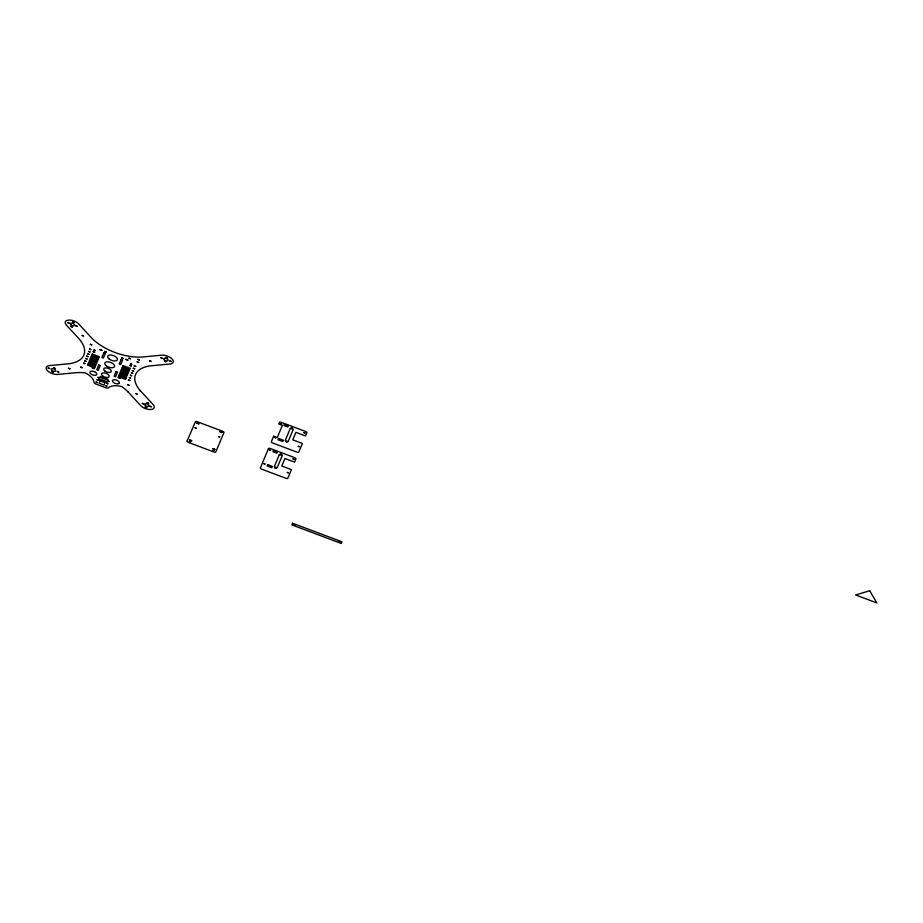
<?xml version="1.0" encoding="UTF-8"?>
<svg xmlns="http://www.w3.org/2000/svg" width="923" height="923" viewBox="0 0 923 923"><rect width="100%" height="100%" fill="white"/><g stroke="black" fill="none" stroke-linecap="round" stroke-linejoin="round"><path stroke-width="1.38" d="M190.576 441.748L189.353 441.413L190.553 441.829M218.67 436.764L219.87 437.052L218.693 436.567M264.947 463.969L263.724 463.588L264.924 464.038M293.029 458.973L294.241 459.262L293.099 458.754M298.291 446.409L299.502 446.697L298.302 446.247M128.043 391.883L127.351 391.202A40.462 19.983 19.9 0 0 121.824 386.587L121.79 386.564A15.333 7.58 19.9 0 0 108.522 387.764A2.734 1.35 19.9 0 1 105.683 387.729L96.061 384.118A2.734 1.35 19.9 0 1 93.973 382.295A15.287 7.546 19.9 0 0 85.17 372.823A40.462 19.983 19.9 0 0 76.817 372.638L56.765 374.496A7.776 3.842 19.9 0 1 47.246 370.446A7.776 3.842 19.9 0 1 49.023 365.623L68.66 363.812A40.462 19.983 19.9 0 0 79.69 339.549L66.329 325.058A7.776 3.842 19.9 0 1 68.106 320.143A7.776 3.842 19.9 0 1 78.143 323.35L91.412 337.714A39.124 19.325 19.9 0 0 142.661 356.97L162.679 355.113A7.776 3.842 19.9 0 1 172.313 359.301A7.776 3.842 19.9 0 1 170.051 364.02L149.849 365.912A40.462 19.983 19.9 0 0 139.731 390.06L140.308 390.752M139.996 390.371L153.114 404.551A7.776 3.842 19.9 0 1 151.337 409.454A7.776 3.842 19.9 0 1 141.3 406.258L127.778 391.617M132.301 370.619L133.754 371.115L132.312 370.573M195.053 427.787L196.264 428.203L195.053 427.787M269.424 449.997L270.635 450.412L269.447 449.928M280.384 423.83L281.596 424.245L280.396 423.795M99.961 349.644L101.899 350.325L99.961 349.644M196.853 423.138L198.791 423.83L196.853 423.138M48.181 368.023L49.623 368.565L48.181 368.023M51.965 371.623L53.407 372.165L51.965 371.623M53.534 367.862L54.988 368.404L53.534 367.862M57.33 371.461L58.772 372.004L57.33 371.461M67.933 322.762L69.387 323.304L67.933 322.762M70.852 326.43L72.306 326.973L70.852 326.43M72.721 321.977L74.163 322.519L72.721 321.977M68.452 368.289L69.894 368.831L68.452 368.289M75.64 325.657L77.082 326.2L75.64 325.657M82.193 335.476L83.647 336.018L82.262 335.395M80.786 367.146L82.228 367.689L80.786 367.146M83.658 363.154L85.101 363.697L83.716 363.074M84.639 360.812L86.081 361.355L84.639 360.812M85.62 358.47L87.062 359.012L85.62 358.47M86.6 356.116L88.043 356.659L86.6 356.116M88.573 351.421L90.016 351.975L88.573 351.421M89.543 349.079L90.996 349.621L89.612 348.998M90.316 344.291L91.758 344.833L90.316 344.291M93.2 351.675L94.654 352.217L93.2 351.675M93.892 350.036L95.334 350.578L93.95 349.944M96.073 382.087L97.515 382.63L96.073 382.087M97.053 379.734L98.496 380.276L97.053 379.734M98.034 377.392L99.476 377.934L98.034 377.392M104.726 351.455L106.168 351.998L104.726 351.455M105.707 385.699L107.149 386.241L105.764 385.618M106.687 383.357L108.129 383.899L106.745 383.276M107.668 381.014L109.11 381.557L107.668 381.014M121.582 357.789L123.024 358.332L121.582 357.789M125.886 359.359L127.812 360.085L125.886 359.359M128.943 358.205L130.385 358.747L128.943 358.205M129.808 365.427L131.251 365.969L129.808 365.427M127.686 384.764L129.128 385.306L127.686 384.764M130.501 363.789L131.943 364.331L130.558 363.697M128.378 379.964L129.82 380.507L128.378 379.964M129.335 377.611L130.824 378.165L129.405 377.53M130.339 375.269L131.793 375.811L130.408 375.188M133.293 368.231L134.735 368.773L133.293 368.231M134.273 365.877L135.716 366.431L134.273 365.877M137.215 361.908L138.658 362.462L137.215 361.908M137.965 359.382L139.419 359.924L137.965 359.382M135.796 393.59L137.239 394.133L135.854 393.51M142.361 403.409L143.803 403.951L142.361 403.409M149.514 360.778L150.957 361.32L149.514 360.778M145.28 407.089L146.722 407.631L145.28 407.089M147.138 402.624L148.591 403.166L147.138 402.624M150.057 406.305L151.51 406.847L150.126 406.224M160.671 357.605L162.113 358.147L160.671 357.605M164.456 361.205L165.898 361.747L164.456 361.205M166.025 357.443L167.478 357.986L166.025 357.443M169.82 361.043L171.263 361.585L169.878 360.962M187.184 440.906L187.184 441.321A2.192 1.085 19.9 0 0 188.073 442.279L214.436 452.189A2.192 1.085 19.9 0 0 215.774 452.062L224.012 432.414A2.192 1.085 19.9 0 0 223.124 431.456L196.761 421.546A2.192 1.085 19.9 0 0 195.422 421.673L187.184 440.906M189.78 440.017L191.707 440.744L189.78 440.017M293.906 524.702L295.36 525.245L293.976 524.622M338.51 541.455L339.952 541.997L338.51 541.455M212.959 450.239L214.171 450.655L212.971 450.205M274.685 437.421L275.885 437.871L274.731 437.352M287.318 472.461L288.541 472.876L287.33 472.426M303.99 432.679L305.19 433.129L304.025 432.61M274.8 467.73L276.012 468.192L274.8 467.73M285.761 441.563L286.972 442.025L285.761 441.563M280.511 454.116L281.711 454.578L280.511 454.116M291.472 427.949L292.672 428.41L291.53 427.88M131.32 372.938L132.774 373.446L131.343 372.892M92.335 367.873L94.227 368.623L92.335 367.873M87.593 353.751L89.023 354.34L87.593 353.751M87.939 364.227L87.547 365.162L94.769 367.885L95.173 366.939L87.939 364.227M88.677 362.474L88.285 363.408L95.507 366.119L95.9 365.185L88.677 362.474M89.566 360.351L89.173 361.297L96.396 364.008L96.788 363.074L89.566 360.351M90.454 358.239L90.062 359.185L97.284 361.897L97.676 360.962L90.454 358.239M91.331 356.128L90.939 357.074L98.161 359.785L98.565 358.851L91.331 356.128M92.219 354.017L91.827 354.963L99.049 357.674L99.442 356.74L92.219 354.017M98.761 365.035L96.788 369.719L98.23 370.273L100.203 365.577L98.761 365.035M103.872 352.828L101.899 357.524L103.341 358.066L105.314 353.371L103.872 352.828M99.384 378.845L99.084 379.549L106.791 382.445L107.08 381.741L99.384 378.845M100.365 376.503L100.065 377.207L107.772 380.103L108.072 379.388L100.365 376.503M100.18 380.911L99.199 383.264L104.022 385.064L105.003 382.722L100.18 380.911M116.09 371.542L114.129 376.238L115.571 376.78L117.544 372.084L116.09 371.542M121.201 359.347L119.24 364.031L120.682 364.573L122.655 359.889L121.201 359.347M118.767 375.811L118.375 376.746L125.597 379.457L125.99 378.522L118.767 375.811M119.505 374.046L119.113 374.992L126.336 377.703L126.728 376.769L119.505 374.046M120.394 371.934L120.002 372.88L127.224 375.592L127.616 374.646L120.394 371.934M121.271 369.823L120.878 370.769L128.101 373.48L128.493 372.534L121.271 369.823M122.159 367.712L121.767 368.646L128.989 371.369L129.382 370.423L122.159 367.712M123.047 365.6L122.655 366.535L129.878 369.258L130.27 368.312L123.047 365.6M268.455 448.624L260.39 467.869A1.546 0.761 19.9 0 0 261.544 469.115L286.107 478.345A1.546 0.761 19.9 0 0 287.849 478.183L291.426 469.634L281.792 466.011L284.942 458.512L294.575 462.123L295.914 458.939A1.546 0.761 19.9 0 0 294.76 457.693L270.197 448.463A1.546 0.761 19.9 0 0 268.455 448.624M273.658 436.198L271.362 441.69A1.546 0.761 19.9 0 0 272.504 442.936L297.068 452.166A1.546 0.761 19.9 0 0 298.81 452.005L302.398 443.467L292.764 439.844L295.902 432.333L305.536 435.956L306.874 432.772A1.546 0.761 19.9 0 0 305.721 431.514L281.157 422.296A1.546 0.761 19.9 0 0 279.427 422.457L278.758 424.026L282.369 425.388L277.269 437.56L273.658 436.198M267.601 464.627L267.07 465.919L271.881 467.719L272.423 466.427L267.601 464.627M273.462 450.666L273.012 451.716L276.865 453.158L277.304 452.108L273.462 450.666M278.573 438.448L278.031 439.74L282.842 441.552L283.384 440.259L278.573 438.448M284.422 424.488L283.984 425.549L287.838 426.991L288.276 425.941L284.422 424.488M279.369 454.508L274.258 466.715L277.142 467.799L282.253 455.593L279.369 454.508M290.33 428.341L285.219 440.536L288.114 441.632L293.226 429.426L290.33 428.341M292.568 523.249L291.876 524.887L341.291 543.451L341.983 541.813L292.568 523.249M212.948 448.636L214.84 449.386L212.948 448.636M118.282 377.542L120.175 378.292L118.282 377.542M220.032 431.733L221.924 432.495L220.032 431.733M118.871 383.507L118.64 383.645A3.6 1.777 19.9 0 1 113.068 382.122A3.6 1.777 19.9 0 1 114.856 379.745L115.283 379.803A3.6 1.777 19.9 0 1 118.686 381.464A3.6 1.777 19.9 0 1 118.871 383.507M869.697 590.743L855.656 594.977L876.85 602.938L869.697 590.743M95.45 372.338L95.092 372.107A3.6 1.777 19.9 0 0 91.412 371.196A3.6 1.777 19.9 0 0 89.946 372.638L90.039 372.892A3.6 1.777 19.9 0 0 95.277 375.303A3.6 1.777 19.9 0 0 95.45 372.338M52.011 370.527A2.319 1.142 19.9 0 0 55.645 370.827A2.319 1.142 19.9 0 0 52.773 368.692A2.319 1.142 19.9 0 0 52.011 370.527M145.465 405.635A2.319 1.142 19.9 0 0 149.099 405.935A2.319 1.142 19.9 0 0 146.226 403.801A2.319 1.142 19.9 0 0 145.465 405.635M71.048 324.988A2.319 1.142 19.9 0 0 74.682 325.288A2.319 1.142 19.9 0 0 71.809 323.154A2.319 1.142 19.9 0 0 71.048 324.988M164.502 360.097A2.319 1.142 19.9 0 0 168.136 360.408A2.319 1.142 19.9 0 0 165.263 358.262A2.319 1.142 19.9 0 0 164.502 360.097M106.399 365.912A5.18 2.561 19.9 0 0 114.533 366.616A5.18 2.561 19.9 0 0 108.129 361.828A5.18 2.561 19.9 0 0 106.399 365.912M109.087 358.955A5.146 2.538 19.9 0 0 117.313 359.958A5.146 2.538 19.9 0 0 111.314 355.09A5.146 2.538 19.9 0 0 109.087 358.955M104.761 370.919A4.004 1.984 19.9 0 0 111.164 371.704A4.004 1.984 19.9 0 0 106.491 367.919A4.004 1.984 19.9 0 0 104.761 370.919M102.661 375.938A4.004 1.984 19.9 0 0 109.064 376.711A4.004 1.984 19.9 0 0 104.391 372.927A4.004 1.984 19.9 0 0 102.661 375.938"/></g></svg>
